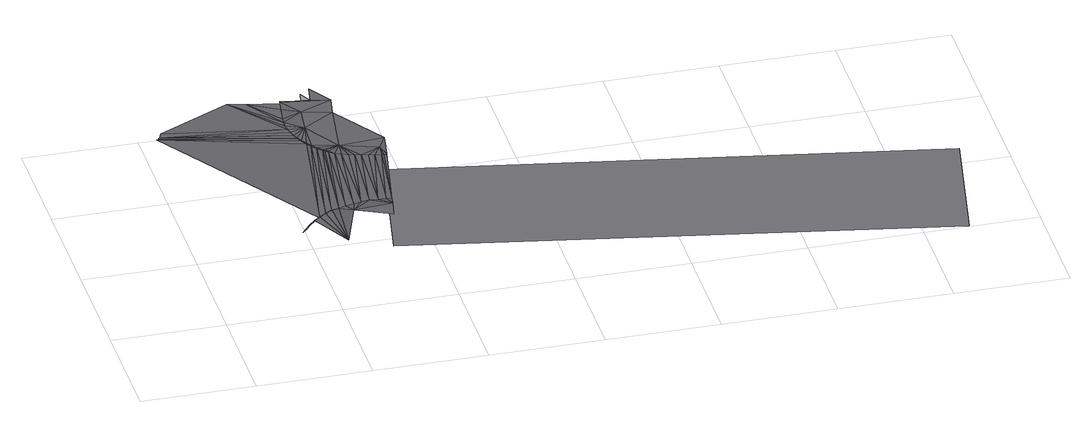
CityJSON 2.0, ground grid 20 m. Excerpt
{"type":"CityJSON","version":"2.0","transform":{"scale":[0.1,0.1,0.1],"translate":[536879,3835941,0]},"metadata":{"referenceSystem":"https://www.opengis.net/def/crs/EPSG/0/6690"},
"CityObjects":{
"road1":{"type":"Road","attributes":{"RoadStructureAttribute.sectionType":"4"},"geometry":[{"type":"MultiSurface","lod":"3","boundaries":[[[0,1,2]],[[1,3,2]],[[4,5,6]],[[1,7,3]],[[7,8,3]],[[7,9,8]],[[9,4,8]],[[10,11,9]],[[12,13,14]],[[15,14,13]],[[9,11,4]],[[16,15,17]],[[18,19,16]],[[20,16,19]],[[11,21,4]],[[10,22,11]],[[11,22,21]],[[10,23,22]],[[22,24,21]],[[22,23,24]],[[10,25,23]],[[20,19,26]],[[23,25,24]],[[25,10,27]],[[15,13,17]],[[16,17,18]],[[6,5,12]],[[25,27,28]],[[4,21,29]],[[30,28,27]],[[21,24,31]],[[32,30,27]],[[24,25,33]],[[34,35,26]],[[4,29,5]],[[36,32,27]],[[37,38,25]],[[21,31,29]],[[39,26,35]],[[25,28,37]],[[26,19,34]],[[24,33,31]],[[28,30,40]],[[13,41,17]],[[27,42,36]],[[13,43,41]],[[33,25,38]],[[13,12,43]],[[39,35,44]],[[45,43,12]],[[12,5,45]],[[5,46,45]],[[47,48,39]],[[5,29,46]],[[49,41,43]],[[29,50,46]],[[27,51,42]],[[28,40,37]],[[49,43,45]],[[30,32,52]],[[39,44,47]],[[50,29,31]],[[49,45,46]],[[42,53,36]],[[18,17,49]],[[31,54,50]],[[17,41,49]],[[19,18,49]],[[34,19,49]],[[35,34,49]],[[54,31,33]],[[30,52,40]],[[33,55,54]],[[33,38,55]],[[56,46,50]],[[38,37,55]],[[57,55,37]],[[42,58,53]],[[59,47,44]],[[56,50,54]],[[40,57,37]],[[32,36,60]],[[44,35,59]],[[32,61,52]],[[62,48,47]],[[35,49,59]],[[49,46,56]],[[54,55,56]],[[58,42,63]],[[55,57,56]],[[32,60,61]],[[57,40,56]],[[36,53,64]],[[62,47,59]],[[56,40,52]],[[56,52,61]],[[36,64,60]],[[56,65,49]],[[65,59,49]],[[56,61,60]],[[60,64,56]],[[53,58,66]],[[53,67,64]],[[68,62,59]],[[53,66,67]],[[58,63,69]],[[64,70,56]],[[65,68,59]],[[58,69,66]],[[71,65,56]],[[63,72,69]],[[63,73,72]],[[64,67,70]],[[67,66,70]],[[71,56,70]],[[66,69,70]],[[69,72,70]],[[74,72,73]],[[70,72,74]],[[70,74,71]]],"semantics":{"surfaces":[{"type":"AuxiliaryTrafficArea","function":"2000"},{"type":"TrafficArea","function":"1020"},{"type":"TrafficArea","function":"2000"}],"values":[0,0,1,0,0,0,0,2,1,1,0,1,1,1,0,2,0,2,0,0,2,1,0,2,1,1,1,2,1,2,1,2,1,1,1,2,1,1,1,1,1,1,1,0,2,0,1,0,1,0,0,0,1,0,2,0,2,1,2,1,1,0,2,2,2,0,2,2,2,2,0,1,0,0,2,0,0,2,2,2,0,1,2,1,0,2,2,2,2,2,1,2,1,2,2,2,1,2,2,2,2,1,1,2,1,1,2,2,1,2,1,1,2,2,2,2,2,0,2,2]}}]},
"road2":{"type":"Road","attributes":{"RoadStructureAttribute.sectionType":"1"},"geometry":[{"type":"MultiSurface","lod":"3","boundaries":[[[48,62,75]],[[76,48,75]],[[77,75,62]],[[78,79,80]],[[77,62,68]],[[80,77,68]],[[80,68,78]],[[81,78,68]]],"semantics":{"surfaces":[{"type":"AuxiliaryTrafficArea","function":"2000"},{"type":"TrafficArea","function":"2000"},{"type":"AuxiliaryTrafficArea","function":"5000"}],"values":[0,0,1,2,1,1,1,1]}}]},
"road3":{"type":"Road","attributes":{"RoadStructureAttribute.sectionType":"1"},"geometry":[{"type":"MultiSurface","lod":"1","boundaries":[[[82,83,84,85]]]}]}
},
"vertices":[
[171,155,63],[179,166,63],[179,166,61],[189,177,61],[210,197,61],[246,431,62],[6,497,66],[189,177,63],[199,188,61],[199,188,63],[238,111,65],[210,197,63],[240,441,62],[236,451,62],[9,499,66],[10,501,66],[12,502,66],[232,462,62],[229,472,62],[227,483,62],[17,514,66],[222,205,61],[222,205,63],[235,213,63],[235,213,61],[248,219,61],[148,582,64],[271,207,62],[262,224,61],[253,422,61],[276,227,61],[260,413,61],[290,230,61],[268,405,61],[226,495,62],[226,506,62],[304,232,61],[276,398,61],[272,402,61],[179,576,63],[285,391,61],[236,451,63],[339,210,63],[240,441,63],[227,517,62],[246,431,63],[253,422,63],[232,547,62],[236,566,62],[256,479,63],[260,413,63],[332,176,63],[295,386,61],[319,231,61],[268,405,63],[272,402,63],[297,411,63],[276,398,63],[333,230,61],[262,529,64],[316,378,61],[306,382,61],[236,566,64],[342,228,61],[327,375,61],[312,512,65],[349,370,61],[338,372,61],[319,551,65],[360,368,61],[361,389,63],[377,417,63],[363,367,61],[368,366,61],[368,366,62],
[236,569,64],[236,569,62],[251,566,64],[286,559,65],[274,581,65],[270,562,65],[292,594,65],
[377,417,0],[332,176,0],[1278,2,0],[1323,246,0]
]}
